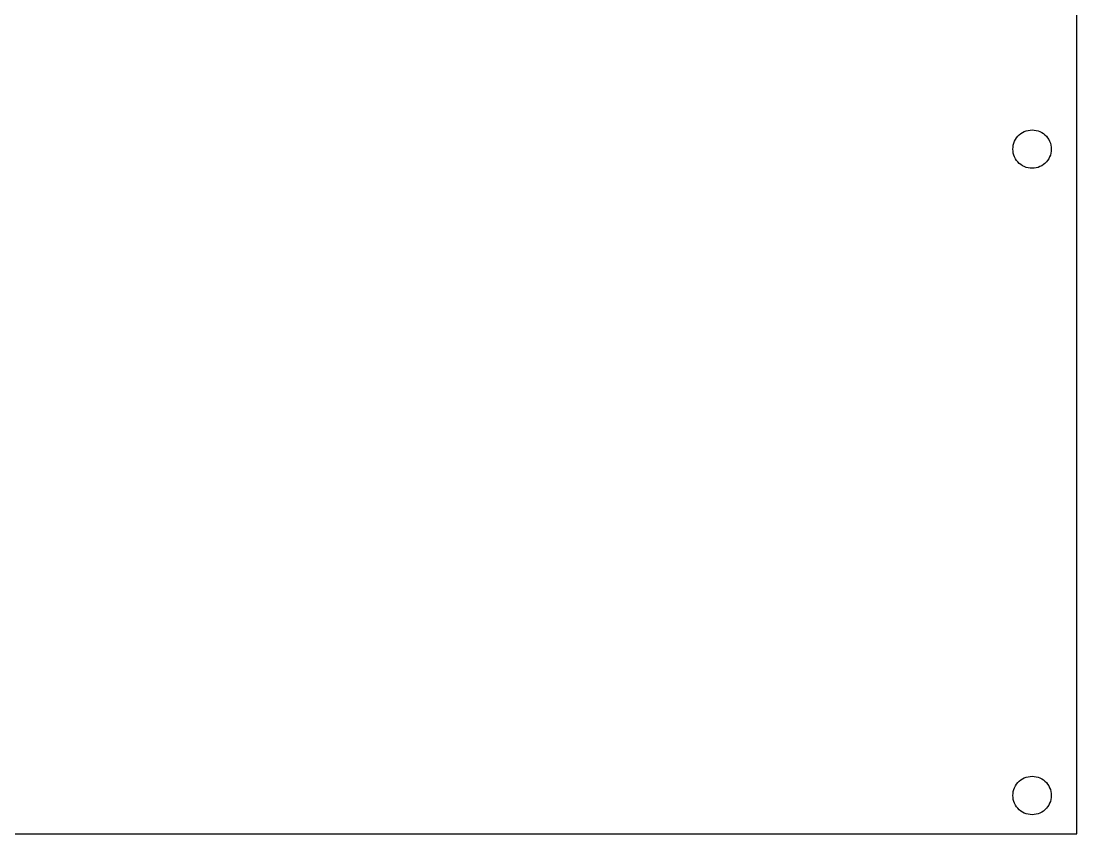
# Model space of a CAD drawing. Header units: metres. Extents: x -95 to 70, y -82 to 45.
# Drawn here: x -12.5 to 70, y -82 to -18.5 of the extents above; entities that cross this region are included whole.
import ezdxf

# ---------------------------------------------------------------- set-up
doc = ezdxf.new("R2010")
doc.units = ezdxf.units.M

msp = doc.modelspace()

# ---------------------------------------------------------------- linework, layer by layer
for p, q in [((70, -82), (70, 45)), ((65.6183, -27.2865), (65.75, -27.201)), ((65.75, -27.201), (65.8899, -27.1297)), ((65.8899, -27.1297), (66.0365, -27.0734)), ((66.0365, -27.0734), (66.1881, -27.0328)), ((66.1881, -27.0328), (66.3432, -27.0082)), ((66.3432, -27.0082), (66.5, -27)), ((66.5, -27), (66.6568, -27.0082)), ((66.6568, -27.0082), (66.8119, -27.0328)), ((66.8119, -27.0328), (66.9635, -27.0734)), ((66.9635, -27.0734), (67.1101, -27.1297)), ((67.1101, -27.1297), (67.25, -27.201)), ((67.25, -27.201), (67.3817, -27.2865)), ((65.0328, -28.1881), (65.0734, -28.0365)), ((65.0734, -28.0365), (65.1297, -27.8899)), ((65.1297, -27.8899), (65.201, -27.75)), ((65.201, -27.75), (65.2865, -27.6183)), ((65.2865, -27.6183), (65.3853, -27.4963)), ((65.3853, -27.4963), (65.4963, -27.3853)), ((65.4963, -27.3853), (65.6183, -27.2865)), ((67.3817, -27.2865), (67.5037, -27.3853)), ((67.5037, -27.3853), (67.6147, -27.4963)), ((67.6147, -27.4963), (67.7135, -27.6183)), ((67.7135, -27.6183), (67.799, -27.75)), ((67.799, -27.75), (67.8703, -27.8899)), ((67.8703, -27.8899), (67.9266, -28.0365)), ((67.9266, -28.0365), (67.9672, -28.1881)), ((65, -28.5), (65.0082, -28.3432)), ((65.0082, -28.6568), (65, -28.5)), ((65.0082, -28.3432), (65.0328, -28.1881)), ((65.0328, -28.8119), (65.0082, -28.6568)), ((65.0734, -28.9635), (65.0328, -28.8119)), ((67.9672, -28.8119), (67.9266, -28.9635)), ((67.9672, -28.1881), (67.9918, -28.3432)), ((67.9918, -28.6568), (67.9672, -28.8119)), ((67.9918, -28.3432), (68, -28.5)), ((68, -28.5), (67.9918, -28.6568)), ((65.1297, -29.1101), (65.0734, -28.9635)), ((65.201, -29.25), (65.1297, -29.1101)), ((65.2865, -29.3817), (65.201, -29.25)), ((65.3853, -29.5037), (65.2865, -29.3817)), ((65.4963, -29.6147), (65.3853, -29.5037)), ((65.6183, -29.7135), (65.4963, -29.6147)), ((67.5037, -29.6147), (67.3817, -29.7135)), ((67.6147, -29.5037), (67.5037, -29.6147)), ((67.7135, -29.3817), (67.6147, -29.5037)), ((67.799, -29.25), (67.7135, -29.3817)), ((67.8703, -29.1101), (67.799, -29.25)), ((67.9266, -28.9635), (67.8703, -29.1101)), ((65.75, -29.799), (65.6183, -29.7135)), ((65.8899, -29.8703), (65.75, -29.799)), ((66.0365, -29.9266), (65.8899, -29.8703)), ((66.1881, -29.9672), (66.0365, -29.9266)), ((66.3432, -29.9918), (66.1881, -29.9672)), ((66.5, -30), (66.3432, -29.9918)), ((66.6568, -29.9918), (66.5, -30)), ((66.8119, -29.9672), (66.6568, -29.9918)), ((66.9635, -29.9266), (66.8119, -29.9672)), ((67.1101, -29.8703), (66.9635, -29.9266)), ((67.25, -29.799), (67.1101, -29.8703)), ((67.3817, -29.7135), (67.25, -29.799)), ((66.0365, -77.5734), (66.1881, -77.5328)), ((66.1881, -77.5328), (66.3432, -77.5082)), ((66.3432, -77.5082), (66.5, -77.5)), ((66.5, -77.5), (66.6568, -77.5082)), ((66.6568, -77.5082), (66.8119, -77.5328)), ((66.8119, -77.5328), (66.9635, -77.5734)), ((65.1297, -78.3899), (65.201, -78.25)), ((65.201, -78.25), (65.2865, -78.1183)), ((65.2865, -78.1183), (65.3853, -77.9963)), ((65.3853, -77.9963), (65.4963, -77.8853)), ((65.4963, -77.8853), (65.6183, -77.7865)), ((65.6183, -77.7865), (65.75, -77.701)), ((65.75, -77.701), (65.8899, -77.6297)), ((65.8899, -77.6297), (66.0365, -77.5734)), ((66.9635, -77.5734), (67.1101, -77.6297)), ((67.1101, -77.6297), (67.25, -77.701)), ((67.25, -77.701), (67.3817, -77.7865)), ((67.3817, -77.7865), (67.5037, -77.8853)), ((67.5037, -77.8853), (67.6147, -77.9963)), ((67.6147, -77.9963), (67.7135, -78.1183)), ((67.7135, -78.1183), (67.799, -78.25)), ((67.799, -78.25), (67.8703, -78.3899)), ((65, -79), (65.0082, -78.8432)), ((65.0082, -79.1568), (65, -79)), ((65.0082, -78.8432), (65.0328, -78.6881)), ((65.0328, -79.3119), (65.0082, -79.1568)), ((65.0328, -78.6881), (65.0734, -78.5365)), ((65.0734, -78.5365), (65.1297, -78.3899)), ((67.8703, -78.3899), (67.9266, -78.5365)), ((67.9266, -78.5365), (67.9672, -78.6881)), ((67.9672, -78.6881), (67.9918, -78.8432)), ((67.9918, -79.1568), (67.9672, -79.3119)), ((67.9918, -78.8432), (68, -79)), ((68, -79), (67.9918, -79.1568)), ((65.0734, -79.4635), (65.0328, -79.3119)), ((65.1297, -79.6101), (65.0734, -79.4635)), ((65.201, -79.75), (65.1297, -79.6101)), ((65.2865, -79.8817), (65.201, -79.75)), ((65.3853, -80.0037), (65.2865, -79.8817)), ((65.4963, -80.1147), (65.3853, -80.0037)), ((67.6147, -80.0037), (67.5037, -80.1147)), ((67.7135, -79.8817), (67.6147, -80.0037)), ((67.799, -79.75), (67.7135, -79.8817)), ((67.8703, -79.6101), (67.799, -79.75)), ((67.9266, -79.4635), (67.8703, -79.6101)), ((67.9672, -79.3119), (67.9266, -79.4635)), ((65.6183, -80.2135), (65.4963, -80.1147)), ((65.75, -80.299), (65.6183, -80.2135)), ((65.8899, -80.3703), (65.75, -80.299)), ((66.0365, -80.4266), (65.8899, -80.3703)), ((66.1881, -80.4672), (66.0365, -80.4266)), ((66.3432, -80.4918), (66.1881, -80.4672)), ((66.5, -80.5), (66.3432, -80.4918)), ((66.6568, -80.4918), (66.5, -80.5)), ((66.8119, -80.4672), (66.6568, -80.4918)), ((66.9635, -80.4266), (66.8119, -80.4672)), ((67.1101, -80.3703), (66.9635, -80.4266)), ((67.25, -80.299), (67.1101, -80.3703)), ((67.3817, -80.2135), (67.25, -80.299)), ((67.5037, -80.1147), (67.3817, -80.2135)), ((-32, -82), (70, -82))]:
    msp.add_line(p, q)

doc.saveas('drawing.dxf')
